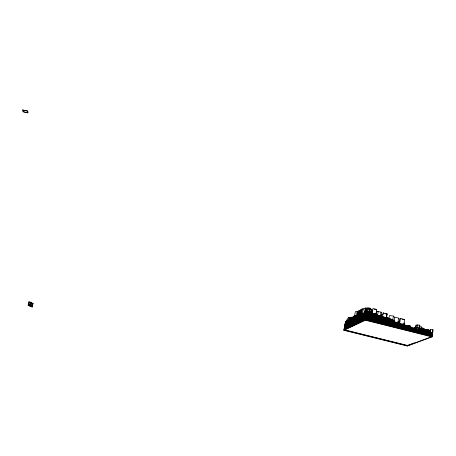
<?xml version="1.0" encoding="UTF-8"?>
<svg xmlns="http://www.w3.org/2000/svg" width="456" height="456" viewBox="0 0 456 456"><rect width="100%" height="100%" fill="white"/><g stroke="black" fill="none" stroke-linecap="round" stroke-linejoin="round"><path stroke-width="0.68" d="M347.261 321.657L345.477 321.816L343.881 330.304L407.339 346.053L431.992 336.887L433.2 329.887L430.538 329.397L430.088 332.806M429.962 332.772L430.538 329.397M432.613 329.739L432.054 332.983L429.974 332.635M421.31 328.229L421.543 326.889L419.195 325.498L419.714 325.225L417.553 324.968L416.961 328.337M421.127 329.939L421.35 328.645L419.862 328.286L419.132 328.616M422.096 330.383L422.33 329.021L425.647 329.682L425.408 331.045M422.587 329.403L422.826 328.046L420.289 327.932M344.616 326.382L366.111 316.093L424.108 330.634L424.051 330.976L422.165 330.663M425.448 331.529L425.687 330.167L426.103 330.076L426.554 330.144L426.314 331.512M425.898 331.603L426.103 330.076M426.143 331.911L426.497 329.865L428.982 330.195L429.142 331.073M427.152 332.11L427.255 331.512L420.956 330.201M426.673 331.797L428.948 332.207L428.891 332.549L428.463 332.47L428.76 330.902M428.982 330.195L428.623 332.242L427.283 332.093L427.642 330.047M428.908 332.435L429.113 330.714L429.997 330.851L429.7 332.561L428.817 332.418M429.193 332.025L429.512 330.19L425.893 329.602L425.18 330.013M407.339 346.053L407.453 345.403L414.116 342.918M410.56 327.682L410.793 326.336L406.216 325.658M414.698 328.571L414.926 327.277L418.939 328.081M415.519 327.493L415.752 326.148L416.265 326.182M415.564 327.796L416.037 325.105L417.856 325.231L417.553 324.968M415.729 327.368L415.969 326.023M418.711 329.375L419.474 325.077M419.047 328.223L419.52 325.527M419.121 328.599L419.714 325.225M419.52 330.224L419.862 328.286M404.244 323.156L404.01 324.946L404.404 324.98L404.706 323.27L404.244 323.156L404.706 323.27M404.01 324.946L404.312 323.236M344.799 325.402L366.299 315.062L404.814 324.723L404.347 325.236M406.9 325.607L406.575 326.154L406.9 325.607L366.236 315.409L344.736 325.732M407.858 326.564L407.92 326.217L366.174 315.752L344.679 326.057M408.428 327.368L408.667 326.029M409.351 327.277L409.585 325.937M392.53 321.052L393.425 316.059L389.475 315.592L388.911 318.71M345.106 323.771L366.618 313.346L393.494 320.095L393.032 320.614M397.871 322.626L398.669 318.145L394.907 317.199L394.041 321.674M398.048 322.415L397.991 321.942L398.048 322.415L399.695 322.728M399.034 322.415L399.604 319.228L398.669 318.145M399.576 323.412L400.459 318.453L404.666 319.508L403.845 324.484L403.44 324.655M386.01 318.157L386.072 317.815L388.273 318.163L388.284 318.79L389.589 318.961M386.967 313.842L386.483 317.758L387.161 314.03L383.16 312.884L382.481 316.618L382.915 317.034M386.642 318.277L386.848 317.137L388.084 317.9L386.722 317.735M389.623 319.377L389.686 319.035L391.978 319.36L391.522 319.878M390.416 319.109L390.353 319.451L391.482 319.593L391.539 319.251M372.119 313.295L372.991 308.535L376.724 309.476L375.852 314.235L374.547 314.07M376.154 314.093L376.713 311.043L377.443 311.847M374.61 313.728L376.251 313.973L375.801 314.497M376.331 314.264L376.878 311.271L381.005 312.126L381.883 313.078L381.341 316.065M378.263 311.437L377.608 315.033L376.223 314.862M380.35 315.723L381.005 312.126M365.284 308.005L364.447 312.537L365.136 312.616L365.974 308.085L365.284 308.005L363.301 308.997L362.469 313.506M364.92 312.309L365.49 309.236L366.499 308.735L365.929 311.813M366.179 311.693L367.034 307.914L368.419 308.074L367.735 311.767M366.35 311.608L367.034 307.914M343.881 330.304L365.347 320.215L366.994 311.288L371.879 312.52L371.435 313.044M367.587 311.647L368.266 307.954L369.93 308.159L371.287 309.322L370.722 312.394M369.93 308.159L369.252 311.858L368.14 311.722M370.226 308.233L369.548 311.932L370.255 312.651M370.882 312.531L371.452 309.436L370.432 309.322M371.224 312.867L371.794 309.772L371.452 309.436M371.395 312.884L371.794 309.772M371.475 313.107L372.21 310.034L371.64 313.13M355.686 315.307L355.629 315.637L356.746 315.632L356.809 315.301L355.686 315.307L353.862 316.202L353.451 316.909L353.759 317.097M353.862 316.202L353.85 316.709L353.913 316.378M354.477 316.447L355.384 311.602L357.869 311.71M356.472 315.609L356.375 315.273L356.489 315.603M356.324 315.905L357.088 311.796L358.159 311.26L359.869 311.784L359.356 314.532M357.396 315.375L358.159 311.26M359.83 310.884C356.866 321.925 362.429 308.074 358.359 311.1L357.578 315.284L358.359 315.518M358.342 315.37L359.123 311.18L359.869 311.015M359.049 315.079L358.502 314.914L359.311 310.622M358.502 314.914L358.872 314.737C362.087 304.123 356.489 315.763 359.596 315.153M358.809 315.073L359.624 310.468M360.428 314.44C359.402 313.899 359.197 314.993 360.365 314.777M359.636 314.668L359.698 314.332M360.32 313.061L360.063 314.446L360.508 314.851M361.346 309.704L360.998 309.664L360.109 314.452L360.462 314.492L361.141 309.493L362.138 309.601L361.739 309.197L362.389 308.872L363.466 308.991M360.462 314.492L361.152 309.487M361.739 309.197L360.85 313.99L361.249 314.389L360.263 314.275M361.5 313.671L362.389 308.872M362.902 313.585L361.893 313.477L361.83 313.819L362.839 313.922M362.531 313.169L362.52 313.563M345.619 322.637L345.808 321.657M345.728 322.58L345.91 321.605M345.962 321.873L345.979 322.261L345.962 321.873L346.976 321.765L346.634 321.548L366.932 311.636L372.181 312.953M346.566 320.215L346.104 322.694L346.794 322.745L347.261 320.26L346.566 320.215L347.261 320.26M346.919 320.044L346.452 322.529L346.794 322.745M346.634 322.648L347.101 320.163L346.668 322.671M347.176 321.28L347.728 318.334L349.011 317.701L349.843 317.752L349.29 320.705L348.458 320.653L349.011 317.701M347.176 321.457L347.426 321.058L346.788 321.645M349.205 320.021L349.558 317.997L351.154 317.211L353.115 317.376M349.136 320.323L349.581 318.014M349.883 320.494L349.872 320.044L349.199 319.992M350.778 319.223L351.154 317.211M350.983 318.522L351.006 318.909L350.983 318.522L359.567 314.309M356.387 315.569L352.146 317.65L352.636 318.248M356.375 315.273L352.739 317.057L353.2 317.672M28.164 305.155L28.426 304.078L30.632 304.568L30.461 306.056L28.255 305.566L28.164 305.155L30.37 305.645L30.461 306.056M28.528 304.351L28.962 301.786L31.168 302.277L30.734 304.847L29.629 304.602M28.255 305.566L28.426 304.078M32.764 304.705L32.689 304.346L30.489 303.856L30.227 304.927L32.427 305.417L32.501 305.782L30.854 305.412M30.37 305.645L30.632 304.568M30.734 304.847L31.168 302.277M32.154 306.632L29.953 306.141L30.033 306.5L32.228 306.991L32.416 305.554L30.216 305.064M32.427 305.417L32.952 303.268L30.752 302.778L30.826 303.143M32.501 305.782L32.952 303.268M32.228 306.991L32.416 305.554M27.77 111.093L22.8 110.044L27.77 111.093L27.958 112.843L23.028 111.709L22.823 109.947M27.958 112.843L23.028 111.709M407.772 326.809L407.92 326.217M371.378 312.987L371.879 312.52M421.954 329.494L422.33 329.021M425.266 330.155L425.647 329.682M357.458 315.045L358.422 315.187M350.841 318.892L361.893 313.477M366.994 311.288L348.521 320.329L349.347 320.38M347.238 321.127L346.891 321.645M345.79 322.255L346.913 322.09L346.571 321.873L366.869 311.978L377.671 314.691L376.285 314.52M345.289 322.797L346.856 322.415L346.514 322.198L366.806 312.32L382.544 316.276L382.977 316.686M345.232 323.122L366.744 312.662L388.29 318.077L388.227 318.419L387.115 318.288M345.169 323.447L366.681 313.004L388.347 318.448M345.044 324.096L366.55 313.694L394.223 320.648M344.987 324.427L366.487 314.036L394.161 320.99M344.924 324.752L366.424 314.378L394.098 321.332M344.861 325.077L366.362 314.72L399.638 323.07M344.554 326.713L366.043 316.435L427.209 331.768M344.491 327.037L365.98 316.783L432.584 333.473M344.434 327.362L365.917 317.125L432.522 333.815M344.371 327.687L365.854 317.467L432.465 334.157M344.308 328.018L365.792 317.809L432.408 334.499M344.246 328.343L365.729 318.157L432.345 334.841M344.183 328.668L365.666 318.499L432.288 335.183M344.126 328.998L365.604 318.841L432.231 335.519M375.864 314.155L376.251 313.973M344.063 329.323L365.535 319.189L432.168 335.861M421.35 328.645L420.945 328.833L423.373 329.42M387.811 318.453L388.392 318.191M424.131 329.927L424.587 329.716M391.584 319.536L391.978 319.36M414.122 327.63L414.926 327.277M393.494 320.095L392.713 320.026M403.497 324.313L403.908 324.142L402.637 323.988M404.404 324.9L404.814 324.723M427.249 330.452L428.515 329.962L423.869 329.067M359.704 314.56C357.43 314.218 360.052 314.828 358.405 315.033M359.659 314.817L358.741 314.72L359.157 314.931M406.159 325.561L408.451 325.373L410.759 326.16M348.623 317.496L350.732 317.638M426.115 331.347L427.483 331.444M426.098 331.432L427.255 331.512M426.052 331.683L427.42 331.786M349.809 320.374L348.629 320.272L348.566 320.602L349.638 320.682M359.642 314.897L358.758 314.782M362.885 313.671L361.876 313.563L362.571 313.306M389.669 319.12L391.527 319.337L388.33 318.533M385.257 313.819L387.161 314.03M388.267 318.858L389.544 319.006M365.49 309.236L367.103 309.424M381.444 314.532L383.291 314.748M402.243 319.234L404.671 319.519M389.504 319.297L390.877 319.457M402.574 324.33L403.788 324.472M374.114 309.157L376.724 309.476M398.607 321.885L399.997 322.061M420.973 330.115L424.108 330.634M426.656 331.882L428.936 332.293L427.192 331.854M426.611 332.139L428.463 332.47M30.843 305.548L32.49 305.913M30.153 302.448L31.259 302.693M31.926 303.388L33.026 303.633M28.437 303.941L30.643 304.431M29.617 304.739L30.723 304.984M407.453 345.403L344.001 329.648L365.473 319.531L432.111 336.203M365.347 320.215L431.992 336.887M425.203 331.181L425.744 331.318M428.948 332.207L432.641 333.131M358.359 311.1L359.14 311.334M405.965 325.373L408.428 326.194M352.146 317.65L352.699 317.917M352.739 317.057L353.257 317.342M422.826 328.046L424.815 329.181M358.906 314.406L359.436 315.01M358.895 314.492L359.203 314.68M353.514 316.578L353.822 316.766M416.037 325.105L416.402 325.327M430.008 332.544L429.37 332.333L429.124 331.672M383.16 312.884L383.986 313.682M372.039 310.017L372.603 310.576M360.998 309.664L361.397 310.074M365.974 308.085L366.67 308.837M400.459 318.453L401.029 319.086M393.425 316.059L394.782 317.575M349.872 320.044L350.008 319.833M359.493 314.509L359.425 314.686M28.791 303.28L28.699 302.864L30.905 303.354L30.997 303.77M28.962 301.786L29.053 302.203M30.489 303.856L30.563 304.215M429.113 330.714L429.273 331.501M425.687 330.167L425.762 330.537M429.512 330.19L429.575 330.948M365.41 319.873L343.938 329.979L407.396 345.728L432.054 336.545L365.41 319.873"/></g></svg>
